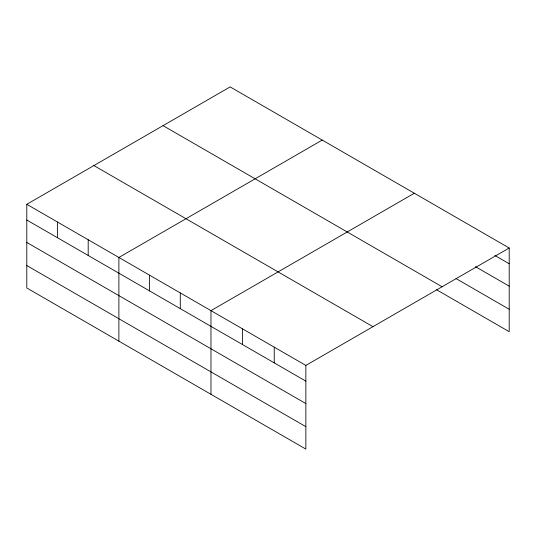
<?xml version="1.0" encoding="UTF-8"?>
<svg xmlns="http://www.w3.org/2000/svg" width="536" height="536" viewBox="0 0 536 536"><rect width="100%" height="100%" fill="white"/><g stroke="black" fill="none" stroke-linecap="round" stroke-linejoin="round"><path stroke-width="0.8" d="M305.855 403.561L305.855 365.418L26.8 204.303L26.8 287.986L305.855 449.094L305.855 403.561L26.8 242.453M436.606 289.782L509.2 331.697L509.2 248.014L230.145 86.906L26.8 204.303M322.23 140.07L118.891 257.474L118.891 341.151M414.321 193.241L210.976 310.639L210.976 394.315M305.855 365.418L509.2 248.014M494.822 255.438L509.2 263.739M475.419 266.66L509.2 286.164M456.009 278.559L509.2 309.272M163.038 125.645L442.1 286.76M93.901 165.564L372.962 326.672M26.8 220.028L305.855 381.136M26.8 265.561L305.855 426.669M274.231 347.154L274.231 362.879M242.6 328.896L242.6 344.621M180.284 292.917L180.284 308.642M149.584 275.196L149.584 290.914M88.192 239.753L88.192 255.471M57.499 222.025L57.499 237.75"/></g></svg>
